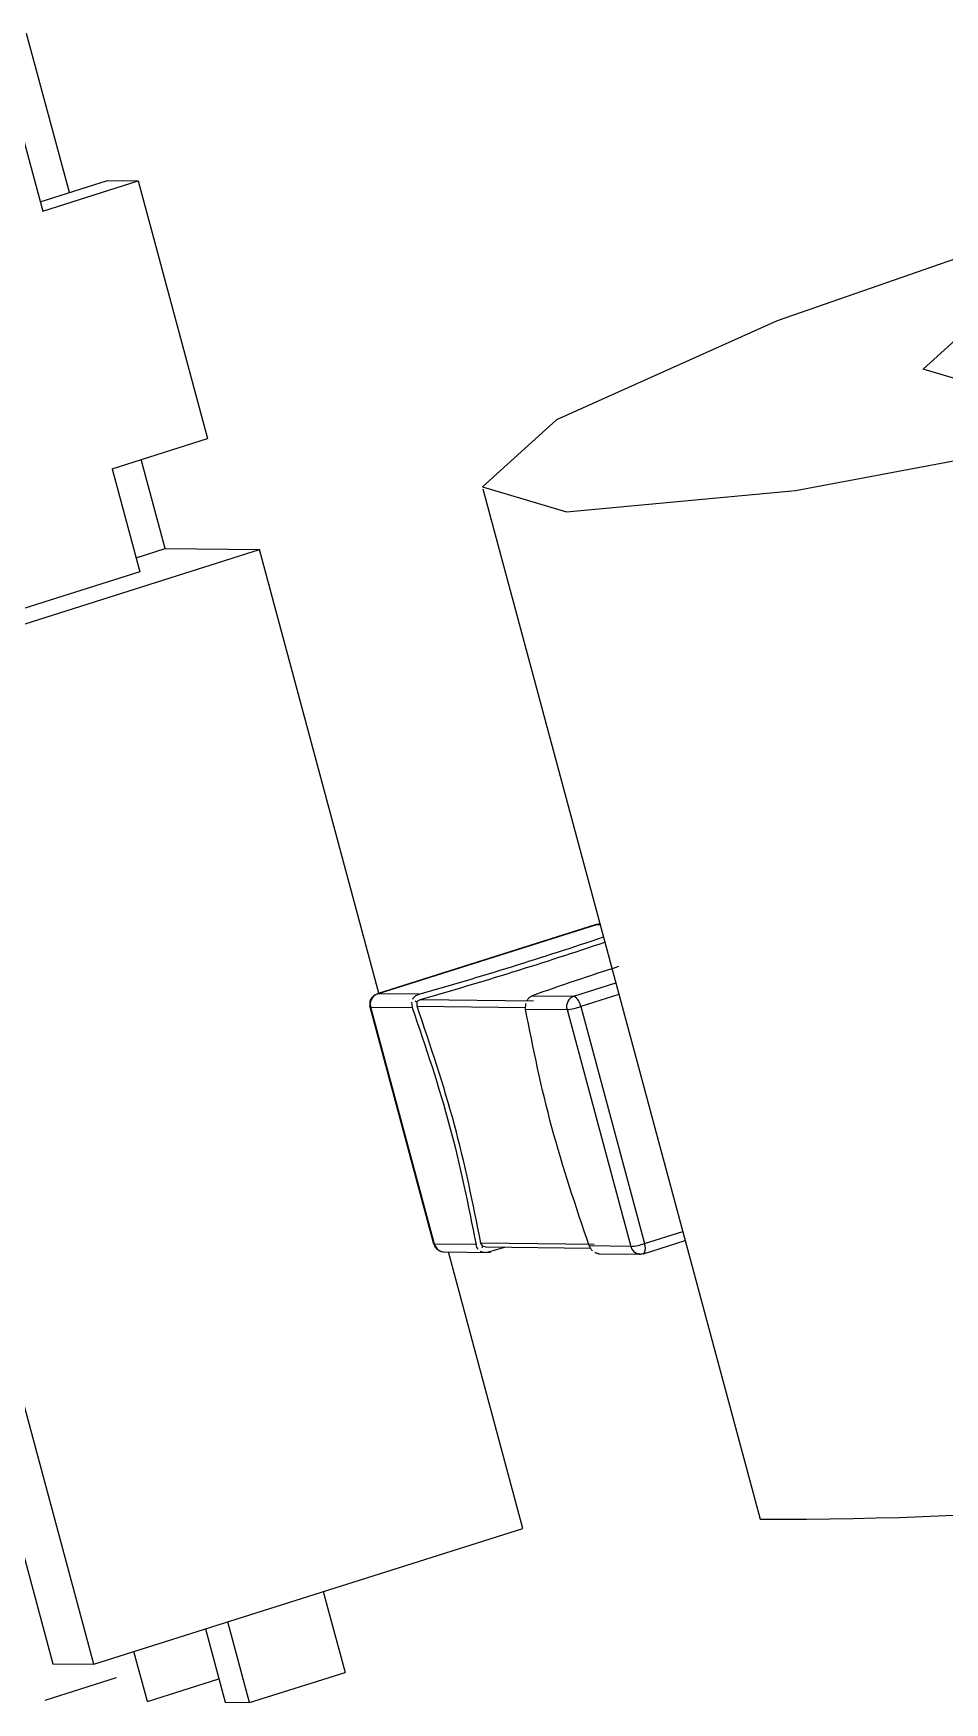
# Model space of a CAD drawing. Header units: millimetres. Extents: x 15 to 1184, y 5 to 836.
# Drawn here: x 776.515 to 778.212, y 669.425 to 672.535 of the extents above; entities that cross this region are included whole.
import ezdxf

# ---------------------------------------------------------------- set-up
doc = ezdxf.new("R2010")
doc.units = ezdxf.units.MM
doc.layers.get('0').update_dxf_attribs({"lineweight": 18})

msp = doc.modelspace()

# ---------------------------------------------------------------- linework, layer by layer
at = {"color": 7, "linetype": 'Continuous', "lineweight": 25}
for p, q in [((776.582, 672.238), (776.5022, 672.5345)), ((776.4547, 672.4913), (776.5322, 672.2034)), ((776.5275, 672.2207), (776.6526, 672.2604)), ((776.5322, 672.2034), (776.7097, 672.2597)), ((776.6526, 672.2604), (776.7097, 672.2597)), ((776.7097, 672.2597), (776.8389, 671.7799)), ((776.6614, 671.7236), (776.8389, 671.7799)), ((776.7605, 671.5749), (776.7158, 671.7409)), ((776.6614, 671.7236), (776.713, 671.5317)), ((777.3518, 671.6861), (777.8685, 669.7668)), ((776.1367, 671.3197), (776.9357, 671.5728)), ((776.706, 671.5577), (776.7605, 671.5749)), ((776.7605, 671.5749), (776.9357, 671.5728)), ((777.1582, 670.7463), (776.9357, 671.5728)), ((776.713, 671.5317), (776.3135, 671.4051)), ((776.6275, 669.4964), (776.1367, 671.3197)), ((777.5632, 670.8746), (777.1548, 670.7452)), ((777.1557, 670.7454), (777.564, 670.8747)), ((777.5632, 670.8746), (777.564, 670.8747)), ((777.564, 670.8747), (777.5703, 670.8746)), ((777.57, 670.8755), (777.5695, 670.8755)), ((776.2155, 670.7448), (776.5513, 669.4973)), ((777.1548, 670.7452), (777.1557, 670.7454)), ((777.233, 670.7444), (777.1557, 670.7454)), ((777.4439, 670.7418), (777.5213, 670.7409)), ((777.5213, 670.7409), (777.5996, 670.7657)), ((777.6054, 670.7442), (777.5341, 670.7216)), ((777.1415, 670.721), (777.2603, 670.2795)), ((777.1431, 670.7205), (777.2205, 670.7196)), ((777.2619, 670.2791), (777.1431, 670.7205)), ((777.2193, 670.73), (777.2205, 670.7196)), ((777.2258, 670.732), (777.2295, 670.73)), ((777.2293, 670.7224), (777.2295, 670.73)), ((777.2293, 670.7224), (777.4315, 670.7199)), ((777.2356, 670.7348), (777.4465, 670.7322)), ((777.4313, 670.717), (777.432, 670.7274)), ((777.4313, 670.717), (777.5087, 670.7161)), ((777.5087, 670.7161), (777.6275, 670.2746)), ((777.5341, 670.7216), (777.6529, 670.2802)), ((777.3393, 670.2782), (777.2619, 670.2791)), ((777.559, 670.2784), (777.3482, 670.281)), ((777.3519, 670.275), (777.3482, 670.281)), ((777.3519, 670.275), (777.3498, 670.2714)), ((777.3567, 670.2738), (777.5523, 670.2714)), ((777.6275, 670.2746), (777.5502, 670.2756)), ((777.6513, 670.2612), (777.7288, 670.2857)), ((777.6529, 670.2802), (777.7242, 670.3028)), ((777.2794, 670.2647), (777.366, 670.2637)), ((777.4265, 669.7495), (777.2879, 670.2646)), ((777.3622, 670.2646), (777.3926, 670.2733)), ((777.5682, 670.2612), (777.6451, 670.2603)), ((776.6275, 669.4964), (777.4265, 669.7495)), ((777.0547, 669.6317), (777.0952, 669.4812)), ((776.8351, 669.5621), (776.8719, 669.4255)), ((776.9176, 669.4249), (776.8771, 669.5754)), ((776.5513, 669.4973), (776.6275, 669.4964)), ((776.7272, 669.4273), (776.7022, 669.52)), ((776.5367, 669.4296), (776.6697, 669.4717)), ((776.7272, 669.4273), (776.8601, 669.4694)), ((776.9176, 669.4249), (777.0952, 669.4812)), ((776.8719, 669.4255), (776.9176, 669.4249))]:
    msp.add_line(p, q, dxfattribs=at)
for points in [[(778.2621, 671.8826), (778.1722, 671.9092), (778.2514, 671.9811), (778.4877, 672.0872), (778.8451, 672.2113), (779.2691, 672.3347), (779.6953, 672.4385), (780.0587, 672.5068), (780.304, 672.5294), (780.3939, 672.5027), (780.3147, 672.4309), (780.0784, 672.3248), (779.7211, 672.2006), (779.297, 672.0773), (778.8709, 671.9735), (778.5074, 671.9051), (778.2621, 671.8826)], [(778.5213, 672.2153), (777.8998, 671.9993), (777.4889, 671.8148), (777.3511, 671.6899), (777.5075, 671.6435), (777.9341, 671.6828), (778.5662, 671.8017), (779.3073, 671.9821), (780.0448, 672.1967)], [(777.57, 670.8755), (777.5676, 670.8754), (777.564, 670.8747)], [(777.1415, 670.721), (777.1415, 670.721), (777.1417, 670.7215)], [(777.1431, 670.7205), (777.1419, 670.7207), (777.1415, 670.721)], [(777.2603, 670.2795), (777.2608, 670.2792), (777.2619, 670.2791)], [(777.3567, 670.2739), (777.3562, 670.2738), (777.3528, 670.2746), (777.3519, 670.275)], [(777.275, 670.2654), (777.2776, 670.2648), (777.2794, 670.2647)], [(777.6451, 670.2603), (777.6433, 670.2604), (777.6409, 670.2608)]]:
    msp.add_lwpolyline(points, dxfattribs=at)
for centre, radius, start, end in [((775.1641, 677.9994), 7.5442, 285.91667, 288.64914), ((775.212, 677.8441), 7.3917, 285.88847, 288.67733), ((779.4564, 665.0377), 6.0488, 107.82782, 109.43329), ((777.1625, 670.7263), 0.0203, 109.8221, 196.3821), ((777.5282, 670.7218), 0.0203, 109.8221, 196.3821), ((777.509, 670.7189), 0.0252, 6.1945, 60.8856), ((777.4976, 670.8281), 0.1126, 275.6769, 288.9196), ((777.2804, 670.2837), 0.0191, 193.8394, 253.5958), ((777.6164, 670.3867), 0.1126, 275.6769, 288.9196), ((777.6461, 670.2792), 0.0191, 193.8224, 254.4163), ((777.6286, 670.2711), 0.026, 341.5608, 20.4964), ((777.9079, 676.9164), 7.1497, 269.6845, 291.78692), ((777.6501, 670.2645), 0.00351, 290.5357, 332.694)]:
    msp.add_arc(centre, radius, start, end, dxfattribs=at)
for points, knots in [([(777.1529, 670.7435), (777.1508, 670.7425), (777.1467, 670.7405), (777.1426, 670.7348), (777.1406, 670.7281), (777.1414, 670.7237), (777.1417, 670.7215)], [0, 0, 0, 0, 0.00707405, 0.01403971, 0.02089067, 0.02762075, 0.02762075, 0.02762075, 0.02762075]), ([(777.233, 670.7444), (777.2309, 670.7435), (777.2265, 670.7418), (777.2226, 670.7379), (777.2211, 670.7355), (777.2208, 670.735)], [0, 0, 0, 0, 0.00714096, 0.01428435, 0.01598771, 0.01598771, 0.01598771, 0.01598771]), ([(777.4343, 670.7324), (777.4353, 670.7343), (777.4374, 670.738), (777.4412, 670.7407), (777.4434, 670.7416), (777.4439, 670.7418)], [0, 0, 0, 0, 0.00618167, 0.01237466, 0.01405486, 0.01405486, 0.01405486, 0.01405486]), ([(777.2295, 670.73), (777.2301, 670.731), (777.2315, 670.7329), (777.2339, 670.7342), (777.2353, 670.7347), (777.2356, 670.7348)], [0, 0, 0, 0, 0.00351296, 0.007023604, 0.008084579, 0.008084579, 0.008084579, 0.008084579]), ([(777.2606, 670.28), (777.261, 670.2784), (777.2618, 670.2751), (777.2651, 670.2707), (777.2696, 670.2671), (777.2733, 670.2659), (777.2752, 670.2653)], [0, 0, 0, 0, 0.00525459, 0.01076427, 0.01644921, 0.02222329, 0.02222329, 0.02222329, 0.02222329]), ([(777.347, 670.2662), (777.3491, 670.2653), (777.3534, 670.2635), (777.3588, 670.2637), (777.3616, 670.2644), (777.3622, 670.2646)], [0, 0, 0, 0, 0.00696794, 0.01394864, 0.01584255, 0.01584255, 0.01584255, 0.01584255]), ([(777.5682, 670.2613), (777.5679, 670.2613), (777.5657, 670.261), (777.563, 670.262), (777.5609, 670.2633), (777.5605, 670.2636)], [0, 0, 0, 0, 0.000856616, 0.006919058, 0.008364671, 0.008364671, 0.008364671, 0.008364671]), ([(777.6408, 670.2608), (777.643, 670.2606), (777.6474, 670.2602), (777.6513, 670.262), (777.6532, 670.2629)], [0, 0, 0, 0, 0.0066244, 0.01305973, 0.01305973, 0.01305973, 0.01305973])]:
    msp.add_open_spline(points, degree=3, knots=knots, dxfattribs=at)
for points in [[(777.2205, 670.7196), (777.2454, 670.646), (777.2952, 670.4987), (777.3246, 670.3517), (777.3393, 670.2782)], [(777.3482, 670.281), (777.3335, 670.3545), (777.3041, 670.5015), (777.2542, 670.6488), (777.2293, 670.7224)], [(777.5502, 670.2756), (777.5252, 670.3492), (777.4754, 670.4965), (777.446, 670.6435), (777.4313, 670.717)], [(777.3433, 670.2693), (777.3424, 670.2706), (777.3405, 670.2732), (777.3397, 670.2765), (777.3393, 670.2782)], [(777.5502, 670.2756), (777.5509, 670.2739), (777.5523, 670.2706), (777.5548, 670.268), (777.556, 670.2667)]]:
    msp.add_open_spline(points, degree=3, dxfattribs=at)

doc.saveas('drawing.dxf')
